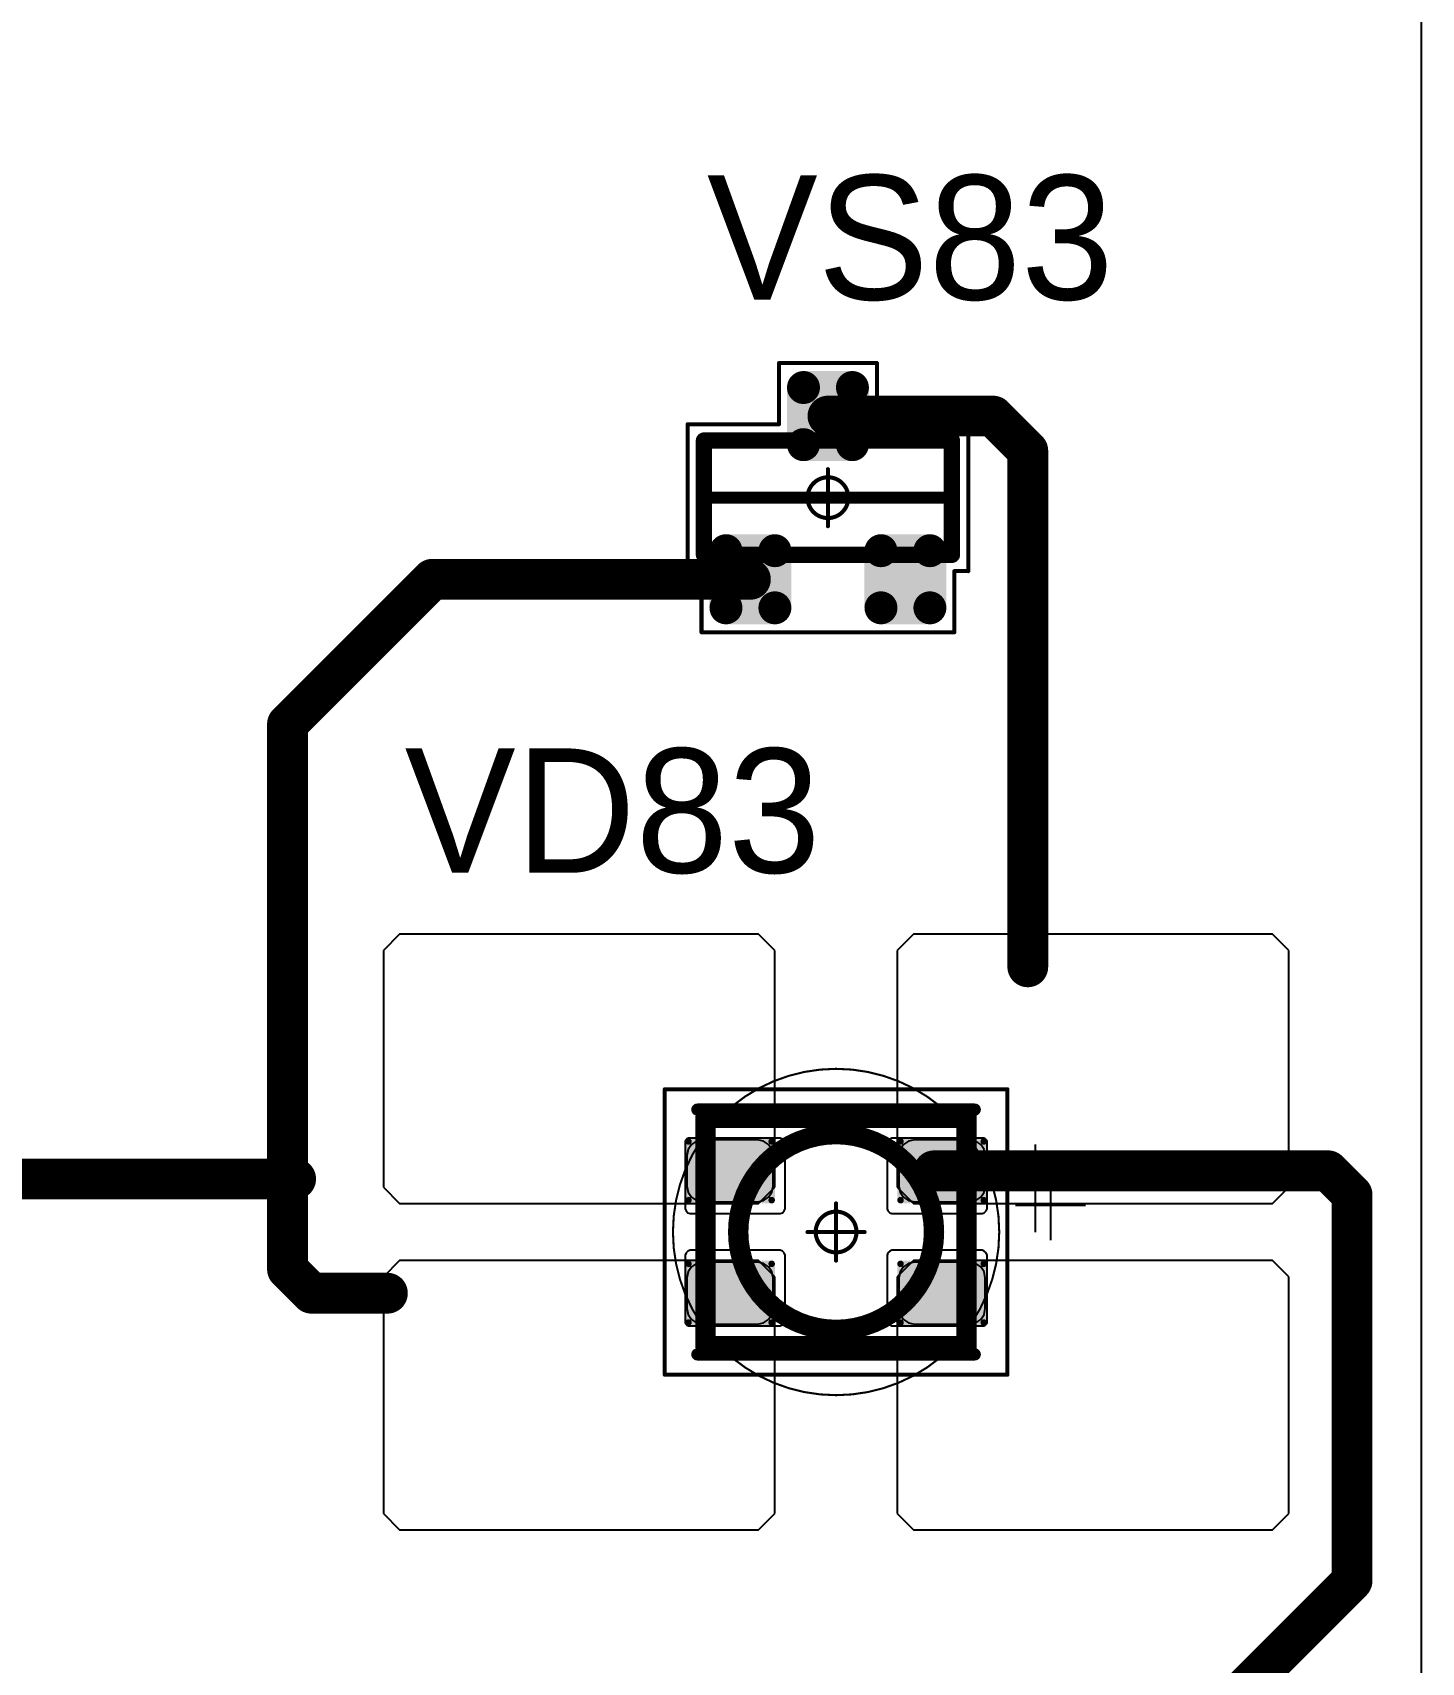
# Model space of a CAD drawing. Header units: millimetres. Extents: x 0 to 400, y 0 to 511.
# Drawn here: x 210.25 to 227.27, y 296.23 to 316.2 of the extents above; entities that cross this region are included whole.
import ezdxf

# ---------------------------------------------------------------- set-up
doc = ezdxf.new("R2010")
doc.units = ezdxf.units.MM
for name, color, linetype in [('Mechanical13', 56, 'Continuous'), ('Mechanical15', 56, 'Continuous'), ('Mechanical2', 216, 'Continuous'), ('TopLayer', 1, 'Continuous'), ('TopOverlay', 2, 'Continuous'), ('TopPaste', 8, 'Continuous'), ('TopSolder', 216, 'Continuous')]:
    doc.layers.add(name, color=color, linetype=linetype)

# ---------------------------------------------------------------- blocks, each defined once
blk = doc.blocks.new('SOT23_514')
at = {"layer": 'Mechanical13', "const_width": 0.2}
for points in [[(-0.7, 1.52), (0.7, 1.52)], [(-0.7, 1.52), (-0.7, -1.52)], [(0.7, 1.52), (0.7, -1.52)], [(-0.7, -1.52), (0.7, -1.52)]]:
    blk.add_lwpolyline(points, dxfattribs=at)
at = {"layer": 'Mechanical13', "const_width": 0.1}
for points in [[(-0.75, 1.52, 1), (-0.65, 1.52, 1)], [(-0.75, 1.52, 1), (-0.65, 1.52, 1)], [(0.65, 1.52, 1), (0.75, 1.52, 1)], [(0.65, 1.52, 1), (0.75, 1.52, 1)], [(-0.75, -1.52, 1), (-0.65, -1.52, 1)], [(-0.75, -1.52, 1), (-0.65, -1.52, 1)], [(0.65, -1.52, 1), (0.75, -1.52, 1)], [(0.65, -1.52, 1), (0.75, -1.52, 1)]]:
    blk.add_lwpolyline(points, format="xyb", close=True, dxfattribs=at)
at = {"layer": 'Mechanical15', "const_width": 0.05}
for points in [[(-0.9, 1.72), (-0.9, 1.55)], [(-0.9, 1.72), (0.9, 1.72)], [(0.9, 1.72), (0.9, 0.6)], [(-1.65, 1.55), (-1.65, -1.55)], [(-1.65, 1.55), (-0.9, 1.55)], [(0.9, 0.6), (1.65, 0.6)], [(1.65, 0.6), (1.65, -0.6)], [(0, 0.35), (0, -0.35)], [(-0.35, 0), (0.35, 0)], [(0.9, -0.6), (1.65, -0.6)], [(0.9, -0.6), (0.9, -1.72)], [(-1.65, -1.55), (-0.9, -1.55)], [(-0.9, -1.55), (-0.9, -1.72)], [(-0.9, -1.72), (0.9, -1.72)]]:
    blk.add_lwpolyline(points, dxfattribs=at)
at = {"layer": 'Mechanical15'}
for points, const_width in [([(-0.913, 1.72, 1), (-0.888, 1.72, 1)], 0.025), ([(-0.913, 1.72, 1), (-0.888, 1.72, 1)], 0.025), ([(0.888, 1.72, 1), (0.913, 1.72, 1)], 0.025), ([(0.888, 1.72, 1), (0.913, 1.72, 1)], 0.025), ([(-1.662, 1.55, 1), (-1.637, 1.55, 1)], 0.025), ([(-1.662, 1.55, 1), (-1.637, 1.55, 1)], 0.025), ([(-0.913, 1.55, 1), (-0.888, 1.55, 1)], 0.025), ([(-0.913, 1.55, 1), (-0.888, 1.55, 1)], 0.025), ([(0.888, 0.6, 1), (0.913, 0.6, 1)], 0.025), ([(0.888, 0.6, 1), (0.913, 0.6, 1)], 0.025), ([(1.637, 0.6, 1), (1.662, 0.6, 1)], 0.025), ([(1.637, 0.6, 1), (1.662, 0.6, 1)], 0.025), ([(0.25, 0, 1), (-0.25, 0, 1)], 0.05), ([(-0.012, 0.35, 1), (0.012, 0.35, 1)], 0.025), ([(-0.362, 0, 1), (-0.337, 0, 1)], 0.025), ([(-0.262, 0, 1), (-0.238, 0, 1)], 0.025), ([(0.238, 0, 1), (0.262, 0, 1)], 0.025), ([(0.337, 0, 1), (0.362, 0, 1)], 0.025), ([(-0.012, -0.35, 1), (0.012, -0.35, 1)], 0.025), ([(0.888, -0.6, 1), (0.913, -0.6, 1)], 0.025), ([(0.888, -0.6, 1), (0.913, -0.6, 1)], 0.025), ([(1.637, -0.6, 1), (1.662, -0.6, 1)], 0.025), ([(1.637, -0.6, 1), (1.662, -0.6, 1)], 0.025), ([(-1.662, -1.55, 1), (-1.637, -1.55, 1)], 0.025), ([(-1.662, -1.55, 1), (-1.637, -1.55, 1)], 0.025), ([(-0.913, -1.55, 1), (-0.888, -1.55, 1)], 0.025), ([(-0.913, -1.55, 1), (-0.888, -1.55, 1)], 0.025), ([(-0.913, -1.72, 1), (-0.888, -1.72, 1)], 0.025), ([(-0.913, -1.72, 1), (-0.888, -1.72, 1)], 0.025), ([(0.888, -1.72, 1), (0.913, -1.72, 1)], 0.025), ([(0.888, -1.72, 1), (0.913, -1.72, 1)], 0.025)]:
    blk.add_lwpolyline(points, format="xyb", close=True, dxfattribs=dict(at, const_width=const_width))
at = {"layer": 'TopLayer', "const_width": 0.1}
for points in [[(-1.4, 1.25, 1), (-1.3, 1.25, 1)], [(-0.7, 1.25, 1), (-0.6, 1.25, 1)], [(-1.4, 0.65, 1), (-1.3, 0.65, 1)], [(-0.7, 0.65, 1), (-0.6, 0.65, 1)], [(0.6, 0.3, 1), (0.7, 0.3, 1)], [(1.3, 0.3, 1), (1.4, 0.3, 1)], [(0.6, -0.3, 1), (0.7, -0.3, 1)], [(1.3, -0.3, 1), (1.4, -0.3, 1)], [(-1.4, -0.65, 1), (-1.3, -0.65, 1)], [(-0.7, -0.65, 1), (-0.6, -0.65, 1)], [(-1.4, -1.25, 1), (-1.3, -1.25, 1)], [(-0.7, -1.25, 1), (-0.6, -1.25, 1)]]:
    blk.add_lwpolyline(points, format="xyb", close=True, dxfattribs=at)
at = {"layer": 'TopLayer'}
for points in [[(-1.45, 1.25), (-1.45, 0.65), (-0.55, 1.25), (-0.55, 0.65)], [(-1.35, 1.35), (-1.35, 0.55), (-0.65, 1.35), (-0.65, 0.55)], [(0.65, 0.4), (0.65, -0.4), (1.35, 0.4), (1.35, -0.4)], [(0.55, 0.3), (0.55, -0.3), (1.45, 0.3), (1.45, -0.3)], [(-1.35, -0.55), (-1.35, -1.35), (-0.65, -0.55), (-0.65, -1.35)], [(-1.45, -0.65), (-1.45, -1.25), (-0.55, -0.65), (-0.55, -1.25)]]:
    blk.add_solid(points, dxfattribs=at)
at = {"layer": 'TopOverlay', "const_width": 0.15}
blk.add_lwpolyline([(0, 1.5), (0, -1.5)], dxfattribs=at)
at = {"layer": 'TopOverlay', "const_width": 0.075}
for points in [[(-0.038, 1.5, 1), (0.038, 1.5, 1)], [(-0.038, -1.5, 1), (0.038, -1.5, 1)]]:
    blk.add_lwpolyline(points, format="xyb", close=True, dxfattribs=at)
at = {"layer": 'TopPaste', "const_width": 0.075}
for points in [[(-1.387, 1.25, 1), (-1.313, 1.25, 1)], [(-0.687, 1.25, 1), (-0.613, 1.25, 1)], [(-1.387, 0.65, 1), (-1.313, 0.65, 1)], [(-0.687, 0.65, 1), (-0.613, 0.65, 1)], [(0.613, 0.3, 1), (0.687, 0.3, 1)], [(1.313, 0.3, 1), (1.387, 0.3, 1)], [(0.613, -0.3, 1), (0.687, -0.3, 1)], [(1.313, -0.3, 1), (1.387, -0.3, 1)], [(-1.387, -0.65, 1), (-1.313, -0.65, 1)], [(-0.687, -0.65, 1), (-0.613, -0.65, 1)], [(-1.387, -1.25, 1), (-1.313, -1.25, 1)], [(-0.687, -1.25, 1), (-0.613, -1.25, 1)]]:
    blk.add_lwpolyline(points, format="xyb", close=True, dxfattribs=at)
at = {"layer": 'TopPaste'}
for points in [[(-1.425, 1.25), (-1.425, 0.65), (-0.575, 1.25), (-0.575, 0.65)], [(-1.35, 1.325), (-1.35, 0.575), (-0.65, 1.325), (-0.65, 0.575)], [(0.575, 0.3), (0.575, -0.3), (1.425, 0.3), (1.425, -0.3)], [(0.65, 0.375), (0.65, -0.375), (1.35, 0.375), (1.35, -0.375)], [(-1.35, -0.575), (-1.35, -1.325), (-0.65, -0.575), (-0.65, -1.325)], [(-1.425, -0.65), (-1.425, -1.25), (-0.575, -0.65), (-0.575, -1.25)]]:
    blk.add_solid(points, dxfattribs=at)
at = {"layer": 'TopSolder', "const_width": 0.202}
for points in [[(-1.451, 1.25, 1), (-1.249, 1.25, 1)], [(-0.751, 1.25, 1), (-0.549, 1.25, 1)], [(-1.451, 0.65, 1), (-1.249, 0.65, 1)], [(-0.751, 0.65, 1), (-0.549, 0.65, 1)], [(0.549, 0.3, 1), (0.751, 0.3, 1)], [(1.249, 0.3, 1), (1.451, 0.3, 1)], [(0.549, -0.3, 1), (0.751, -0.3, 1)], [(1.249, -0.3, 1), (1.451, -0.3, 1)], [(-1.451, -0.65, 1), (-1.249, -0.65, 1)], [(-0.751, -0.65, 1), (-0.549, -0.65, 1)], [(-1.451, -1.25, 1), (-1.249, -1.25, 1)], [(-0.751, -1.25, 1), (-0.549, -1.25, 1)]]:
    blk.add_lwpolyline(points, format="xyb", close=True, dxfattribs=at)
at = {"layer": 'TopSolder'}
for points in [[(-1.35, 1.452), (-1.35, 0.448), (-0.65, 1.452), (-0.65, 0.448)], [(-1.552, 1.25), (-1.552, 0.65), (-0.448, 1.25), (-0.448, 0.65)], [(0.65, 0.502), (0.65, -0.502), (1.35, 0.502), (1.35, -0.502)], [(0.448, 0.3), (0.448, -0.3), (1.552, 0.3), (1.552, -0.3)], [(-1.35, -0.448), (-1.35, -1.452), (-0.65, -0.448), (-0.65, -1.452)], [(-1.552, -0.65), (-1.552, -1.25), (-0.448, -0.65), (-0.448, -1.25)]]:
    blk.add_solid(points, dxfattribs=at)
blk = doc.blocks.new('E65F_718')
at = {"layer": 'Mechanical13'}
for p, q in [((2.441, 1.071), (2.441, 0)), ((1.905, 0.536), (2.976, 0.536))]:
    blk.add_line(p, q, dxfattribs=at)
at = {"layer": 'Mechanical13', "const_width": 0.25}
for points in [[(-1.6, -1.4), (-1.6, 1.4)], [(-1.6, 1.4), (1.6, 1.4)], [(1.6, -1.4), (1.6, 1.4)], [(-1.6, -1.4), (1.6, -1.4)]]:
    blk.add_lwpolyline(points, dxfattribs=at)
at = {"layer": 'Mechanical13'}
for points, const_width in [([(-1.663, 1.4, 1), (-1.538, 1.4, 1)], 0.125), ([(-1.663, 1.4, 1), (-1.538, 1.4, 1)], 0.125), ([(1.537, 1.4, 1), (1.662, 1.4, 1)], 0.125), ([(1.537, 1.4, 1), (1.662, 1.4, 1)], 0.125), ([(1.2, 0, 1), (-1.2, 0, 1)], 0.25), ([(-1.263, 0, 1), (-1.138, 0, 1)], 0.125), ([(1.137, 0, 1), (1.262, 0, 1)], 0.125), ([(-1.663, -1.4, 1), (-1.538, -1.4, 1)], 0.125), ([(-1.663, -1.4, 1), (-1.538, -1.4, 1)], 0.125), ([(1.537, -1.4, 1), (1.662, -1.4, 1)], 0.125), ([(1.537, -1.4, 1), (1.662, -1.4, 1)], 0.125)]:
    blk.add_lwpolyline(points, format="xyb", close=True, dxfattribs=dict(at, const_width=const_width))
at = {"layer": 'Mechanical15', "const_width": 0.05}
for points in [[(-2.1, 1.75), (2.1, 1.75)], [(-2.1, -1.75), (-2.1, 1.75)], [(2.1, -1.75), (2.1, 1.75)], [(0, -0.35), (0, 0.35)], [(0, -0.35), (0, 0.35)], [(-0.35, 0), (0.35, 0)], [(-0.35, 0), (0.35, 0)], [(-2.1, -1.75), (2.1, -1.75)]]:
    blk.add_lwpolyline(points, dxfattribs=at)
at = {"layer": 'Mechanical15'}
for points, const_width in [([(-2.113, 1.75, 1), (-2.088, 1.75, 1)], 0.025), ([(-2.113, 1.75, 1), (-2.088, 1.75, 1)], 0.025), ([(2.087, 1.75, 1), (2.112, 1.75, 1)], 0.025), ([(2.087, 1.75, 1), (2.112, 1.75, 1)], 0.025), ([(0.25, 0, 1), (-0.25, 0, 1)], 0.05), ([(0.25, 0, 1), (-0.25, 0, 1)], 0.05), ([(-0.013, 0.35, 1), (0.012, 0.35, 1)], 0.025), ([(-0.013, 0.35, 1), (0.012, 0.35, 1)], 0.025), ([(-0.363, 0, 1), (-0.338, 0, 1)], 0.025), ([(-0.363, 0, 1), (-0.338, 0, 1)], 0.025), ([(-0.263, 0, 1), (-0.238, 0, 1)], 0.025), ([(-0.263, 0, 1), (-0.238, 0, 1)], 0.025), ([(0.237, 0, 1), (0.262, 0, 1)], 0.025), ([(0.237, 0, 1), (0.262, 0, 1)], 0.025), ([(0.337, 0, 1), (0.362, 0, 1)], 0.025), ([(0.337, 0, 1), (0.362, 0, 1)], 0.025), ([(-0.013, -0.35, 1), (0.012, -0.35, 1)], 0.025), ([(-0.013, -0.35, 1), (0.012, -0.35, 1)], 0.025), ([(-2.113, -1.75, 1), (-2.088, -1.75, 1)], 0.025), ([(-2.113, -1.75, 1), (-2.088, -1.75, 1)], 0.025), ([(2.087, -1.75, 1), (2.112, -1.75, 1)], 0.025), ([(2.087, -1.75, 1), (2.112, -1.75, 1)], 0.025)]:
    blk.add_lwpolyline(points, format="xyb", close=True, dxfattribs=dict(at, const_width=const_width))
at = {"layer": 'TopLayer'}
for p, q in [((-5.35, 3.65), (-5.55, 3.45)), ((-0.95, 3.65), (-5.35, 3.65)), ((-5.35, 3.65), (-5.35, 3.65)), ((-0.75, 3.45), (-0.95, 3.65)), ((0.95, 3.65), (0.75, 3.45)), ((5.35, 3.65), (0.95, 3.65)), ((0.95, 3.65), (0.95, 3.65)), ((5.55, 3.45), (5.35, 3.65)), ((-5.55, 3.45), (-5.55, 3.45)), ((-5.55, 3.45), (-5.55, 0.55)), ((-0.75, 0.55), (-0.75, 3.45)), ((0.75, 3.45), (0.75, 3.45)), ((0.75, 3.45), (0.75, 0.55)), ((5.55, 0.55), (5.55, 3.45)), ((-5.55, 0.55), (-5.35, 0.35)), ((-0.95, 0.35), (-0.75, 0.55)), ((0.75, 0.55), (0.95, 0.35)), ((5.35, 0.35), (5.55, 0.55)), ((-5.35, 0.35), (-0.95, 0.35)), ((0.95, 0.35), (5.35, 0.35)), ((-5.35, -0.35), (-5.55, -0.55)), ((-0.95, -0.35), (-5.35, -0.35)), ((-5.35, -0.35), (-5.35, -0.35)), ((-0.75, -0.55), (-0.95, -0.35)), ((0.95, -0.35), (0.75, -0.55)), ((5.35, -0.35), (0.95, -0.35)), ((0.95, -0.35), (0.95, -0.35)), ((5.55, -0.55), (5.35, -0.35)), ((-5.55, -0.55), (-5.55, -0.55)), ((-5.55, -0.55), (-5.55, -3.45)), ((-0.75, -3.45), (-0.75, -0.55)), ((0.75, -0.55), (0.75, -0.55)), ((0.75, -0.55), (0.75, -3.45)), ((5.55, -3.45), (5.55, -0.55)), ((-5.55, -3.45), (-5.35, -3.65)), ((-0.95, -3.65), (-0.75, -3.45)), ((0.75, -3.45), (0.95, -3.65)), ((5.35, -3.65), (5.55, -3.45)), ((-5.35, -3.65), (-0.95, -3.65)), ((0.95, -3.65), (5.35, -3.65))]:
    blk.add_line(p, q, dxfattribs=at)
at = {"layer": 'TopLayer', "const_width": 0.04}
for points in [[(-1.83, 1.11, 1), (-1.79, 1.11, 1)], [(-0.81, 1.11, 1), (-0.77, 1.11, 1)], [(0.77, 1.11, 1), (0.81, 1.11, 1)], [(1.79, 1.11, 1), (1.83, 1.11, 1)], [(-1.83, 0.39, 1), (-1.79, 0.39, 1)], [(-0.81, 0.39, 1), (-0.77, 0.39, 1)], [(0.77, 0.39, 1), (0.81, 0.39, 1)], [(1.79, 0.39, 1), (1.83, 0.39, 1)], [(-1.83, -0.39, 1), (-1.79, -0.39, 1)], [(-0.81, -0.39, 1), (-0.77, -0.39, 1)], [(0.77, -0.39, 1), (0.81, -0.39, 1)], [(1.79, -0.39, 1), (1.83, -0.39, 1)], [(-1.83, -1.11, 1), (-1.79, -1.11, 1)], [(-0.81, -1.11, 1), (-0.77, -1.11, 1)], [(0.77, -1.11, 1), (0.81, -1.11, 1)], [(1.79, -1.11, 1), (1.83, -1.11, 1)]]:
    blk.add_lwpolyline(points, format="xyb", close=True, dxfattribs=at)
at = {"layer": 'TopLayer'}
for points in [[(-1.85, 1.11), (-1.85, 0.39), (-0.75, 1.11), (-0.75, 0.39)], [(-1.81, 1.15), (-1.81, 0.35), (-0.79, 1.15), (-0.79, 0.35)], [(0.75, 1.11), (0.75, 0.39), (1.85, 1.11), (1.85, 0.39)], [(0.79, 1.15), (0.79, 0.35), (1.81, 1.15), (1.81, 0.35)], [(-1.85, -0.39), (-1.85, -1.11), (-0.75, -0.39), (-0.75, -1.11)], [(-1.81, -0.35), (-1.81, -1.15), (-0.79, -0.35), (-0.79, -1.15)], [(0.75, -0.39), (0.75, -1.11), (1.85, -0.39), (1.85, -1.11)], [(0.79, -0.35), (0.79, -1.15), (1.81, -0.35), (1.81, -1.15)]]:
    blk.add_solid(points, dxfattribs=at)
at = {"layer": 'TopOverlay'}
for p, q in [((2.628, 0.757), (2.628, -0.1)), ((2.2, 0.328), (3.057, 0.328))]:
    blk.add_line(p, q, dxfattribs=at)
at = {"layer": 'TopOverlay', "const_width": 0.15}
for points in [[(-1.7, 1.5), (1.7, 1.5)], [(-1.7, -1.5), (1.7, -1.5)]]:
    blk.add_lwpolyline(points, dxfattribs=at)
at = {"layer": 'TopOverlay', "const_width": 0.075}
for points in [[(-1.738, 1.5, 1), (-1.663, 1.5, 1)], [(1.662, 1.5, 1), (1.737, 1.5, 1)], [(-1.738, -1.5, 1), (-1.663, -1.5, 1)], [(1.662, -1.5, 1), (1.737, -1.5, 1)]]:
    blk.add_lwpolyline(points, format="xyb", close=True, dxfattribs=at)
at = {"layer": 'TopPaste'}
for p, q in [((-1.814, 1.011), (-1.829, 0.938)), ((-1.773, 1.073), (-1.814, 1.011)), ((-1.711, 1.114), (-1.773, 1.073)), ((-1.638, 1.129), (-1.711, 1.114)), ((-0.963, 1.129), (-1.638, 1.129)), ((-0.889, 1.114), (-0.963, 1.129)), ((-0.827, 1.073), (-0.889, 1.114)), ((-0.786, 1.011), (-0.827, 1.073)), ((-0.771, 0.938), (-0.786, 1.011)), ((0.786, 1.011), (0.771, 0.938)), ((0.827, 1.073), (0.786, 1.011)), ((0.889, 1.114), (0.827, 1.073)), ((0.962, 1.129), (0.889, 1.114)), ((1.637, 1.129), (0.962, 1.129)), ((1.711, 1.114), (1.637, 1.129)), ((1.773, 1.073), (1.711, 1.114)), ((1.814, 1.011), (1.773, 1.073)), ((1.829, 0.938), (1.814, 1.011)), ((-1.829, 0.938), (-1.829, 0.563)), ((-0.771, 0.563), (-0.771, 0.938)), ((0.771, 0.938), (0.771, 0.563)), ((1.829, 0.563), (1.829, 0.938)), ((-1.829, 0.563), (-1.814, 0.489)), ((-1.814, 0.489), (-1.773, 0.427)), ((-1.773, 0.427), (-1.711, 0.386)), ((-0.889, 0.386), (-0.827, 0.427)), ((-0.827, 0.427), (-0.786, 0.489)), ((-0.786, 0.489), (-0.771, 0.563)), ((0.771, 0.563), (0.786, 0.489)), ((0.786, 0.489), (0.827, 0.427)), ((0.827, 0.427), (0.889, 0.386)), ((1.711, 0.386), (1.773, 0.427)), ((1.773, 0.427), (1.814, 0.489)), ((1.814, 0.489), (1.829, 0.563)), ((-1.711, 0.386), (-1.638, 0.371)), ((-1.638, 0.371), (-0.963, 0.371)), ((-0.963, 0.371), (-0.889, 0.386)), ((0.889, 0.386), (0.962, 0.371)), ((0.962, 0.371), (1.637, 0.371)), ((1.637, 0.371), (1.711, 0.386)), ((-1.711, -0.386), (-1.773, -0.427)), ((-1.638, -0.371), (-1.711, -0.386)), ((-0.963, -0.371), (-1.638, -0.371)), ((-0.889, -0.386), (-0.963, -0.371)), ((-0.827, -0.427), (-0.889, -0.386)), ((0.889, -0.386), (0.827, -0.427)), ((0.962, -0.371), (0.889, -0.386)), ((1.637, -0.371), (0.962, -0.371)), ((1.711, -0.386), (1.637, -0.371)), ((1.773, -0.427), (1.711, -0.386)), ((-1.814, -0.489), (-1.829, -0.563)), ((-1.829, -0.563), (-1.829, -0.938)), ((-1.773, -0.427), (-1.814, -0.489)), ((-0.786, -0.489), (-0.827, -0.427)), ((-0.771, -0.563), (-0.786, -0.489)), ((-0.771, -0.938), (-0.771, -0.563)), ((0.786, -0.489), (0.771, -0.563)), ((0.771, -0.563), (0.771, -0.938)), ((0.827, -0.427), (0.786, -0.489)), ((1.814, -0.489), (1.773, -0.427)), ((1.829, -0.563), (1.814, -0.489)), ((1.829, -0.938), (1.829, -0.563)), ((-1.829, -0.938), (-1.814, -1.011)), ((-0.786, -1.011), (-0.771, -0.938)), ((0.771, -0.938), (0.786, -1.011)), ((1.814, -1.011), (1.829, -0.938)), ((-1.814, -1.011), (-1.773, -1.073)), ((-1.773, -1.073), (-1.711, -1.114)), ((-1.711, -1.114), (-1.638, -1.129)), ((-1.638, -1.129), (-0.963, -1.129)), ((-0.963, -1.129), (-0.889, -1.114)), ((-0.889, -1.114), (-0.827, -1.073)), ((-0.827, -1.073), (-0.786, -1.011)), ((0.786, -1.011), (0.827, -1.073)), ((0.827, -1.073), (0.889, -1.114)), ((0.889, -1.114), (0.962, -1.129)), ((0.962, -1.129), (1.637, -1.129)), ((1.637, -1.129), (1.711, -1.114)), ((1.711, -1.114), (1.773, -1.073)), ((1.773, -1.073), (1.814, -1.011))]:
    blk.add_line(p, q, dxfattribs=at)
at = {"layer": 'TopSolder'}
for p, q in [((-1.842, 1.129), (-1.85, 1.111)), ((-1.85, 1.111), (-1.85, 1.101)), ((-1.85, 1.101), (-1.85, 1.101)), ((-1.85, 1.101), (-1.85, 0.301)), ((-1.828, 1.143), (-1.842, 1.129)), ((-1.81, 1.151), (-1.828, 1.143)), ((-1.8, 1.151), (-1.81, 1.151)), ((-0.7, 1.151), (-1.8, 1.151)), ((-0.685, 1.151), (-0.7, 1.151)), ((-0.7, 1.151), (-0.7, 1.151)), ((-0.658, 1.139), (-0.685, 1.151)), ((-0.636, 1.118), (-0.658, 1.139)), ((-0.625, 1.09), (-0.636, 1.118)), ((-0.625, 1.076), (-0.625, 1.09)), ((-0.625, 0.301), (-0.625, 1.076)), ((0.636, 1.118), (0.625, 1.09)), ((0.625, 1.09), (0.625, 1.076)), ((0.625, 1.076), (0.625, 1.076)), ((0.625, 1.076), (0.625, 0.301)), ((0.657, 1.139), (0.636, 1.118)), ((0.685, 1.151), (0.657, 1.139)), ((0.7, 1.151), (0.685, 1.151)), ((1.8, 1.151), (0.7, 1.151)), ((1.81, 1.151), (1.8, 1.151)), ((1.8, 1.151), (1.8, 1.151)), ((1.828, 1.143), (1.81, 1.151)), ((1.842, 1.129), (1.828, 1.143)), ((1.85, 1.111), (1.842, 1.129)), ((1.85, 1.101), (1.85, 1.111)), ((1.85, 0.301), (1.85, 1.101)), ((-1.85, 0.301), (-1.85, 0.286)), ((-1.85, 0.286), (-1.839, 0.258)), ((-1.839, 0.258), (-1.818, 0.237)), ((-1.818, 0.237), (-1.79, 0.226)), ((-1.79, 0.226), (-1.775, 0.226)), ((-1.775, 0.226), (-1.775, 0.226)), ((-1.775, 0.226), (-0.7, 0.226)), ((-0.7, 0.226), (-0.685, 0.226)), ((-0.685, 0.226), (-0.658, 0.237)), ((-0.658, 0.237), (-0.636, 0.258)), ((-0.636, 0.258), (-0.625, 0.286)), ((-0.625, 0.286), (-0.625, 0.301)), ((-0.625, 0.301), (-0.625, 0.301)), ((0.625, 0.301), (0.625, 0.286)), ((0.625, 0.286), (0.636, 0.258)), ((0.636, 0.258), (0.657, 0.237)), ((0.657, 0.237), (0.685, 0.226)), ((0.685, 0.226), (0.7, 0.226)), ((0.7, 0.226), (0.7, 0.226)), ((0.7, 0.226), (1.775, 0.226)), ((1.775, 0.226), (1.79, 0.226)), ((1.79, 0.226), (1.817, 0.237)), ((1.817, 0.237), (1.839, 0.258)), ((1.839, 0.258), (1.85, 0.286)), ((1.85, 0.286), (1.85, 0.301)), ((1.85, 0.301), (1.85, 0.301)), ((-1.839, -0.257), (-1.85, -0.285)), ((-1.85, -0.285), (-1.85, -0.299)), ((-1.85, -0.299), (-1.85, -0.299)), ((-1.85, -0.299), (-1.85, -1.099)), ((-1.818, -0.236), (-1.839, -0.257)), ((-1.79, -0.224), (-1.818, -0.236)), ((-1.775, -0.224), (-1.79, -0.224)), ((-0.7, -0.224), (-1.775, -0.224)), ((-0.685, -0.224), (-0.7, -0.224)), ((-0.7, -0.224), (-0.7, -0.224)), ((-0.658, -0.236), (-0.685, -0.224)), ((-0.636, -0.257), (-0.658, -0.236)), ((-0.625, -0.285), (-0.636, -0.257)), ((-0.625, -0.299), (-0.625, -0.285)), ((-0.625, -1.074), (-0.625, -0.299)), ((0.636, -0.257), (0.625, -0.285)), ((0.625, -0.285), (0.625, -0.299)), ((0.625, -0.299), (0.625, -0.299)), ((0.625, -0.299), (0.625, -1.074)), ((0.657, -0.236), (0.636, -0.257)), ((0.685, -0.224), (0.657, -0.236)), ((0.7, -0.224), (0.685, -0.224)), ((1.775, -0.224), (0.7, -0.224)), ((1.79, -0.224), (1.775, -0.224)), ((1.775, -0.224), (1.775, -0.224)), ((1.817, -0.236), (1.79, -0.224)), ((1.839, -0.257), (1.817, -0.236)), ((1.85, -0.285), (1.839, -0.257)), ((1.85, -0.299), (1.85, -0.285)), ((1.85, -1.099), (1.85, -0.299)), ((-1.85, -1.099), (-1.85, -1.109)), ((-1.85, -1.109), (-1.842, -1.128)), ((-1.842, -1.128), (-1.828, -1.142)), ((-1.828, -1.142), (-1.81, -1.149)), ((-1.81, -1.149), (-1.8, -1.149)), ((-1.8, -1.149), (-0.7, -1.149)), ((-1.8, -1.149), (-1.8, -1.149)), ((-0.7, -1.149), (-0.685, -1.149)), ((-0.685, -1.149), (-0.658, -1.138)), ((-0.658, -1.138), (-0.636, -1.117)), ((-0.636, -1.117), (-0.625, -1.089)), ((-0.625, -1.089), (-0.625, -1.074)), ((-0.625, -1.074), (-0.625, -1.074)), ((0.625, -1.074), (0.625, -1.089)), ((0.625, -1.089), (0.636, -1.117)), ((0.636, -1.117), (0.657, -1.138)), ((0.657, -1.138), (0.685, -1.149)), ((0.685, -1.149), (0.7, -1.149)), ((0.7, -1.149), (1.8, -1.149)), ((0.7, -1.149), (0.7, -1.149)), ((1.8, -1.149), (1.81, -1.149)), ((1.81, -1.149), (1.828, -1.142)), ((1.828, -1.142), (1.842, -1.128)), ((1.842, -1.128), (1.85, -1.109)), ((1.85, -1.109), (1.85, -1.099)), ((1.85, -1.099), (1.85, -1.099))]:
    blk.add_line(p, q, dxfattribs=at)

msp = doc.modelspace()

# ---------------------------------------------------------------- linework, layer by layer
at = {"layer": 'Mechanical2'}
for points, const_width in [([(222.1, 301.5, 1), (218.1, 301.5, 1)], 0.0254), ([(220.1, 303.5, 1), (220.101, 303.5, 1)], 0.0005), ([(218.094, 301.5, 1), (218.107, 301.5, 1)], 0.0127), ([(218.1, 301.5, 1), (218.101, 301.5, 1)], 0.0005), ([(222.094, 301.5, 1), (222.107, 301.5, 1)], 0.0127), ([(222.1, 301.5, 1), (222.101, 301.5, 1)], 0.0005), ([(220.1, 299.5, 1), (220.101, 299.5, 1)], 0.0005)]:
    msp.add_lwpolyline(points, format="xyb", close=True, dxfattribs=dict(at, const_width=const_width))
at = {"layer": 'Mechanical2', "const_width": 0.001}
for points in [[(220.1, 299.5), (220.1, 303.5)], [(218.1, 301.5), (222.1, 301.5)]]:
    msp.add_lwpolyline(points, dxfattribs=at)
at = {"layer": 'TopLayer'}
msp.add_line((227.275, 180.7), (227.275, 414), dxfattribs=at)
at = {"layer": 'TopLayer', "const_width": 0.5}
for points in [[(220, 311.5), (222.025, 311.5)], [(222.025, 311.5), (222.45, 311.075)], [(222.45, 304.75), (222.45, 311.075)], [(213.375, 307.725), (215.15, 309.5)], [(215.15, 309.5), (219.05, 309.5)], [(213.375, 302.15), (213.375, 307.725)], [(221.3, 302.25), (226.132, 302.25)], [(226.132, 302.25), (226.425, 301.957)], [(201.501, 302.15), (213.476, 302.15)], [(213.375, 301.043), (213.375, 302.15)], [(226.425, 297.225), (226.425, 301.957)], [(213.375, 301.043), (213.668, 300.75)], [(213.668, 300.75), (214.6, 300.75)], [(223.8, 294.6), (226.425, 297.225)]]:
    msp.add_lwpolyline(points, dxfattribs=at)
at = {"layer": 'TopLayer', "const_width": 0.25}
for points in [[(219.875, 311.5, 1), (220.125, 311.5, 1)], [(221.9, 311.5, 1), (222.15, 311.5, 1)], [(221.9, 311.5, 1), (222.15, 311.5, 1)], [(222.325, 311.075, 1), (222.575, 311.075, 1)], [(222.325, 311.075, 1), (222.575, 311.075, 1)], [(215.025, 309.5, 1), (215.275, 309.5, 1)], [(215.025, 309.5, 1), (215.275, 309.5, 1)], [(218.925, 309.5, 1), (219.175, 309.5, 1)], [(213.25, 307.725, 1), (213.5, 307.725, 1)], [(213.25, 307.725, 1), (213.5, 307.725, 1)], [(222.325, 304.75, 1), (222.575, 304.75, 1)], [(221.175, 302.25, 1), (221.425, 302.25, 1)], [(226.007, 302.25, 1), (226.257, 302.25, 1)], [(226.007, 302.25, 1), (226.257, 302.25, 1)], [(213.25, 302.15, 1), (213.5, 302.15, 1)], [(213.25, 302.15, 1), (213.5, 302.15, 1)], [(213.351, 302.15, 1), (213.6, 302.15, 1)], [(226.3, 301.957, 1), (226.55, 301.957, 1)], [(226.3, 301.957, 1), (226.55, 301.957, 1)], [(213.25, 301.043, 1), (213.5, 301.043, 1)], [(213.25, 301.043, 1), (213.5, 301.043, 1)], [(213.543, 300.75, 1), (213.793, 300.75, 1)], [(213.543, 300.75, 1), (213.793, 300.75, 1)], [(214.475, 300.75, 1), (214.725, 300.75, 1)], [(226.3, 297.225, 1), (226.55, 297.225, 1)], [(226.3, 297.225, 1), (226.55, 297.225, 1)]]:
    msp.add_lwpolyline(points, format="xyb", close=True, dxfattribs=at)

# ---------------------------------------------------------------- block references
for name, p, rotation in [('SOT23_514', (220, 310.5), 90), ('E65F_718', (220.1, 301.5), 360)]:
    msp.add_blockref(name, p, dxfattribs=dict(rotation=rotation))

# ---------------------------------------------------------------- texts
at = {"layer": 'TopOverlay'}
for s, p in [('VS83', (218.516, 312.928)), ('VD83', (214.812, 305.903))]:
    msp.add_text(s, height=1.524, dxfattribs=at).set_placement(p)

doc.saveas('drawing.dxf')
